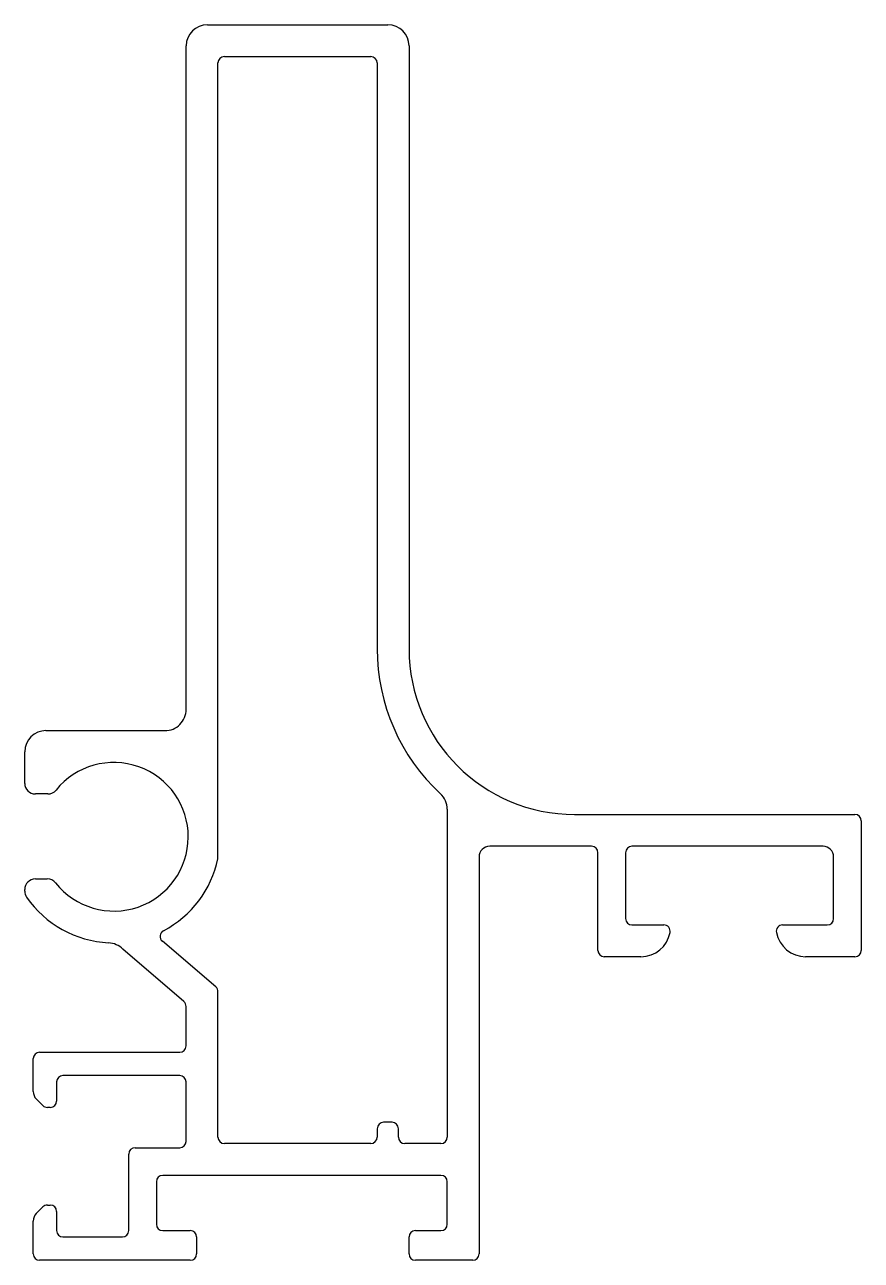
# Model space of a CAD drawing. Extents: x 1350.9 to 1390.3, y 507.3 to 565.5.
import ezdxf

# ---------------------------------------------------------------- set-up
doc = ezdxf.new("R2010")
doc.units = 0
doc.layers.get('0').update_dxf_attribs({"linetype": 'CONTINUOUS'})

msp = doc.modelspace()

# ---------------------------------------------------------------- linework, layer by layer
for p, q in [((1359.492, 565.525), (1367.99, 565.525)), ((1358.492, 533.273), (1358.492, 564.525)), ((1360.292, 564.025), (1367.19, 564.025)), ((1368.99, 564.525), (1368.99, 536.124)), ((1359.992, 526.241), (1359.992, 563.725)), ((1367.49, 563.725), (1367.49, 536.122)), ((1351.89, 532.273), (1357.492, 532.273)), ((1350.89, 529.789), (1350.89, 531.273)), ((1351.98, 529.289), (1351.39, 529.289)), ((1370.79, 528.567), (1370.79, 513.124)), ((1376.79, 528.324), (1389.99, 528.324)), ((1390.29, 528.024), (1390.29, 521.924)), ((1377.587, 526.824), (1372.79, 526.824)), ((1388.487, 526.824), (1379.487, 526.824)), ((1372.29, 526.324), (1372.29, 507.624)), ((1377.887, 521.921), (1377.887, 526.524)), ((1379.187, 526.524), (1379.187, 523.421)), ((1388.987, 523.421), (1388.987, 526.324)), ((1351.39, 525.289), (1351.954, 525.289)), ((1350.89, 524.712), (1350.89, 524.789)), ((1379.487, 523.121), (1380.989, 523.121)), ((1386.586, 523.121), (1388.687, 523.121)), ((1359.887, 520.202), (1357.373, 522.355)), ((1358.387, 519.512), (1355.509, 521.976)), ((1379.907, 521.621), (1378.187, 521.621)), ((1389.99, 521.624), (1387.667, 521.624)), ((1359.992, 513.124), (1359.992, 519.974)), ((1358.492, 517.424), (1358.492, 519.284)), ((1351.29, 515.276), (1351.29, 516.824)), ((1351.59, 517.124), (1358.192, 517.124)), ((1352.39, 515.723), (1352.39, 514.824)), ((1358.192, 516.023), (1352.69, 516.023)), ((1358.492, 512.924), (1358.492, 515.723)), ((1351.747, 514.612), (1351.436, 514.922)), ((1352.09, 514.524), (1351.959, 514.524)), ((1367.49, 513.524), (1367.49, 513.124)), ((1368.19, 513.824), (1367.79, 513.824)), ((1368.49, 513.124), (1368.49, 513.524)), ((1367.19, 512.824), (1360.292, 512.824)), ((1370.49, 512.824), (1368.79, 512.824)), ((1355.791, 508.724), (1355.791, 512.324)), ((1356.091, 512.624), (1358.192, 512.624)), ((1357.091, 511.024), (1357.091, 509.024)), ((1370.49, 511.324), (1357.391, 511.324)), ((1370.79, 509.024), (1370.79, 511.024)), ((1351.959, 509.924), (1352.09, 509.924)), ((1351.436, 509.526), (1351.747, 509.836)), ((1352.39, 509.624), (1352.39, 508.724)), ((1351.29, 507.624), (1351.29, 509.173)), ((1357.391, 508.724), (1358.687, 508.724)), ((1369.29, 508.724), (1370.49, 508.724)), ((1352.69, 508.424), (1355.491, 508.424)), ((1358.987, 508.424), (1358.987, 507.624)), ((1368.99, 507.624), (1368.99, 508.424)), ((1358.687, 507.324), (1351.59, 507.324)), ((1371.99, 507.324), (1369.29, 507.324))]:
    msp.add_line(p, q)
for centre, radius, start, end in [((1359.492, 564.525), 1, 90, 180), ((1367.99, 564.525), 1, 360, 90), ((1360.292, 563.725), 0.3, 90, 180), ((1367.19, 563.725), 0.3, 360, 90), ((1376.79, 536.122), 9.3, 180, 227.1867), ((1376.79, 536.124), 7.8, 180, 270), ((1357.492, 533.273), 1, 269.99999, 360), ((1351.89, 531.273), 1, 90.00002, 179.99998), ((1355.09, 527.273), 3.5, 218.38681, 141.02122), ((1351.39, 529.789), 0.5, 180, 270), ((1351.98, 529.789), 0.5, 270, 321.02122), ((1369.79, 528.567), 1, 0, 47.1867), ((1389.99, 528.024), 0.3, 0, 90), ((1372.79, 526.324), 0.5, 90, 180), ((1377.587, 526.524), 0.3, 0, 90), ((1379.487, 526.524), 0.3, 90, 180), ((1388.487, 526.324), 0.5, 360, 90), ((1355.1, 527.273), 5, 297.75848, 348.09246), ((1351.39, 524.789), 0.5, 90, 180), ((1351.954, 524.789), 0.5, 38.38681, 90), ((1351.39, 524.712), 0.5, 180, 214.69213), ((1355.09, 527.273), 5, 214.69213, 267.14596), ((1379.487, 523.421), 0.3, 180, 270), ((1388.687, 523.421), 0.3, 270, 0), ((1357.568, 522.583), 0.3, 117.75848, 229.42814), ((1379.907, 523.021), 1.4, 270, 349.52432), ((1380.989, 522.821), 0.3, 349.52432, 90), ((1386.586, 522.821), 0.3, 90, 190.67111), ((1387.667, 523.024), 1.4, 190.67111, 270), ((1354.791, 521.28), 1, 44.08467, 87.14596), ((1378.187, 521.921), 0.3, 180, 270), ((1389.99, 521.924), 0.3, 270, 360), ((1359.692, 519.974), 0.3, 0, 49.42814), ((1358.192, 519.284), 0.3, 0, 49.42814), ((1358.192, 517.424), 0.3, 270, 0), ((1351.59, 516.824), 0.3, 90, 180), ((1352.69, 515.723), 0.3, 90, 180), ((1358.192, 515.723), 0.3, 0, 90), ((1351.79, 515.276), 0.5, 180, 225), ((1351.959, 514.824), 0.3, 225, 270), ((1352.09, 514.824), 0.3, 270, 360), ((1367.79, 513.524), 0.3, 90, 180), ((1368.19, 513.524), 0.3, 0, 90), ((1358.192, 512.924), 0.3, 270, 360), ((1360.292, 513.124), 0.3, 180, 270), ((1367.19, 513.124), 0.3, 270, 0), ((1368.79, 513.124), 0.3, 180, 270), ((1370.49, 513.124), 0.3, 270, 0), ((1356.091, 512.324), 0.3, 90, 180), ((1357.391, 511.024), 0.3, 90, 180), ((1370.49, 511.024), 0.3, 0, 90), ((1351.959, 509.624), 0.3, 90, 135), ((1352.09, 509.624), 0.3, 360, 90), ((1351.79, 509.173), 0.5, 135, 180), ((1352.69, 508.724), 0.3, 180, 270), ((1355.491, 508.724), 0.3, 270, 360), ((1357.391, 509.024), 0.3, 180, 270), ((1358.687, 508.424), 0.3, 0, 90), ((1369.29, 508.424), 0.3, 90, 180), ((1370.49, 509.024), 0.3, 270, 360), ((1351.59, 507.624), 0.3, 180, 270), ((1358.687, 507.624), 0.3, 270, 360), ((1369.29, 507.624), 0.3, 180, 270), ((1371.99, 507.624), 0.3, 270, 360)]:
    msp.add_arc(centre, radius, start, end)

doc.saveas('drawing.dxf')
